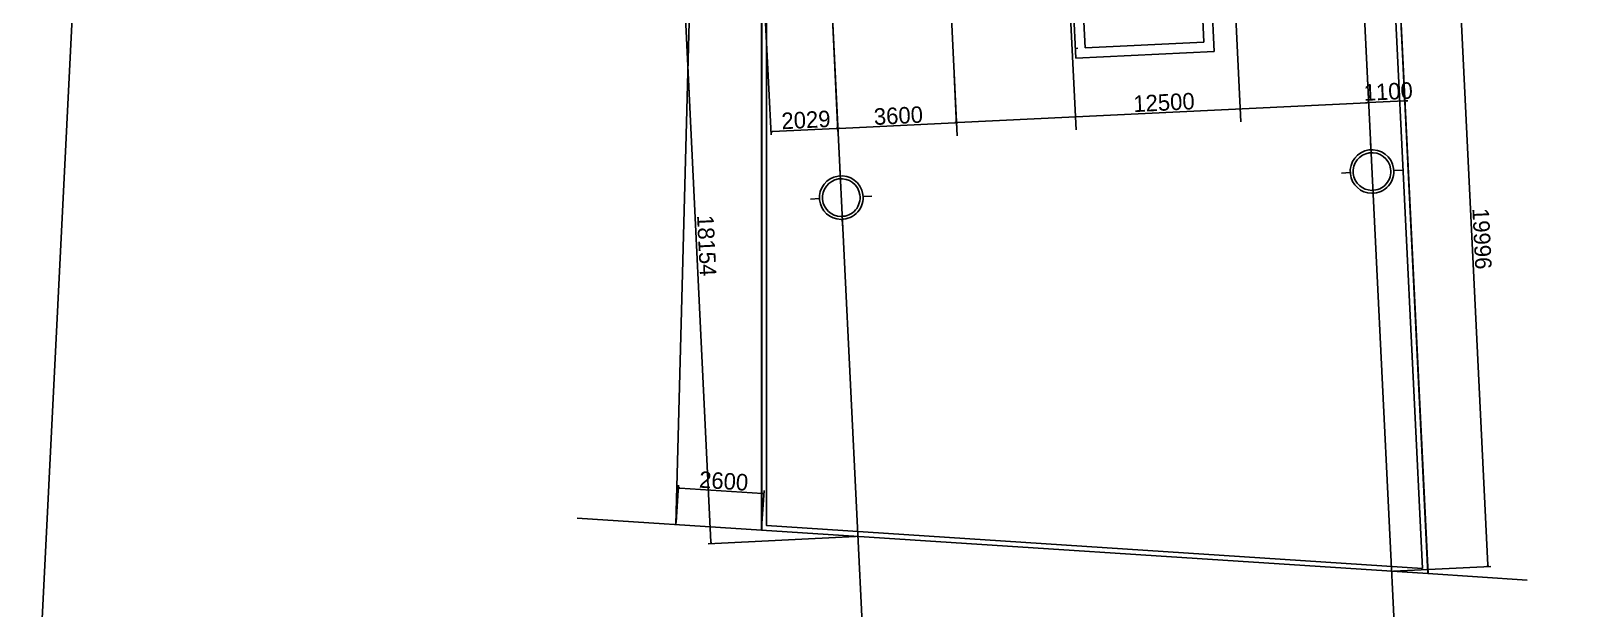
# Model space of a CAD drawing. Extents: x 549999 to 550212, y 1838161 to 1838467.
# Drawn here: x 550086.18 to 550133.2, y 1838379.47 to 1838396.99 of the extents above; entities that cross this region are included whole.
import ezdxf

# ---------------------------------------------------------------- set-up
doc = ezdxf.new("R2010")
doc.units = 0
for name, color, linetype in [('Level 1', 7, 'Continuous'), ('Level 18', 7, 'Continuous'), ('Level 19', 7, 'Continuous'), ('Level 35', 7, 'Continuous'), ('Level 43', 7, 'Continuous'), ('Level 44', 7, 'Continuous'), ('Level 47', 7, 'Continuous'), ('Level 8', 7, 'Continuous')]:
    doc.layers.add(name, color=color, linetype=linetype)

# ---------------------------------------------------------------- blocks, each defined once
blk = doc.blocks.new('GFDGFD')
at = {"layer": 'Level 18'}
for p, q in [((250177.5, -228107), (255257.3, -228107)), ((251216.3, -228497), (253653.3, -228497)), ((253406.3, -228597), (253316.3, -228597)), ((253406.3, -228957), (253406.3, -228597)), ((253287.8, -228957), (253406.3, -228957)), ((253406.3, -228987), (253406.3, -228979)), ((251760.6, -228997), (253653.3, -228997)), ((251760.6, -229357), (253653.3, -229357)), ((250177.5, -229717), (255257.3, -229717))]:
    blk.add_line(p, q, dxfattribs=at)
at = {"layer": 'Level 8'}
for p, q in [((255048.5, -227997), (251107.5, -227997)), ((253436.3, -228567), (253286.3, -228567)), ((253436.3, -228987), (253436.3, -228567)), ((253287.8, -228987), (253436.3, -228987)), ((250646.5, -229803.1), (254818.6, -230006.9))]:
    blk.add_line(p, q, dxfattribs=at)
blk = doc.blocks.new('GRID_1')
at = {"layer": 'Level 19'}
for p, q in [((0, 0.517), (0, 0.367)), ((-0.517, 0), (-0.367, 0)), ((0.517, 0), (0.367, 0)), ((0, -0.517), (0, -0.367))]:
    blk.add_line(p, q, dxfattribs=at)
for radius, start, end in [(0.367, 86.5906, 185.4173), (0.317, 86.5906, 185.4173), (0.317, 3.4094, 86.5906), (0.367, 3.4094, 86.5906), (0.317, 275.4173, 3.4094), (0.367, 275.4173, 3.4094), (0.367, 185.4173, 275.4173), (0.317, 185.4173, 275.4173)]:
    blk.add_arc((0, 0), radius, start, end, dxfattribs=at)

msp = doc.modelspace()

# ---------------------------------------------------------------- linework, layer by layer
at = {"layer": 'Level 35'}
msp.add_lwpolyline([(550086.183, 1838372.497), (550170.351, 1838368.289), (550173.327, 1838427.808), (550089.158, 1838432.016)], close=True, dxfattribs=at)
at = {"layer": 'Level 43'}
for p, q in [((550127.457, 1838401.979), (550127.808, 1838394.782)), ((550126.427, 1838400.527), (550126.709, 1838394.729)), ((550126.427, 1838400.527), (550126.709, 1838394.729)), ((550129.35, 1838400.684), (550130.318, 1838380.801)), ((550106.783, 1838381.5), (550105.904, 1838399.543)), ((550108.32, 1838399.645), (550108.602, 1838393.847)), ((550110.346, 1838399.744), (550110.628, 1838393.946)), ((550110.346, 1838399.744), (550110.628, 1838393.946)), ((550114.148, 1838395.674), (550114.224, 1838394.121)), ((550114.148, 1838395.674), (550114.224, 1838394.121)), ((550114.264, 1838394.213), (550126.66, 1838394.816)), ((550126.615, 1838394.814), (550126.66, 1838394.816)), ((550126.705, 1838394.819), (550127.803, 1838394.872)), ((550127.893, 1838394.876), (550127.848, 1838394.874)), ((550108.642, 1838393.939), (550110.579, 1838394.033)), ((550110.669, 1838394.038), (550114.174, 1838394.208)), ((550105.724, 1838382.091), (550105.798, 1838383.227)), ((550108.342, 1838382.971), (550105.837, 1838383.135)), ((550108.318, 1838381.921), (550108.392, 1838383.058)), ((550111.166, 1838381.668), (550106.695, 1838381.45)), ((550127.456, 1838380.617), (550130.41, 1838380.761))]:
    msp.add_line(p, q, dxfattribs=at)
for points in [[(550126.659, 1838394.824), (550126.705, 1838394.819), (550126.66, 1838394.809)], [(550126.659, 1838394.824), (550126.705, 1838394.819), (550126.66, 1838394.809)], [(550127.849, 1838394.867), (550127.803, 1838394.872), (550127.848, 1838394.882)], [(550108.643, 1838393.931), (550108.597, 1838393.937), (550108.642, 1838393.946)], [(550110.578, 1838394.041), (550110.624, 1838394.035), (550110.579, 1838394.026)], [(550110.669, 1838394.03), (550110.624, 1838394.035), (550110.668, 1838394.045)], [(550114.174, 1838394.216), (550114.219, 1838394.211), (550114.175, 1838394.201)], [(550114.265, 1838394.205), (550114.219, 1838394.211), (550114.264, 1838394.22)], [(550105.836, 1838383.127), (550105.792, 1838383.138), (550105.837, 1838383.142)], [(550108.342, 1838382.978), (550108.387, 1838382.968), (550108.341, 1838382.964)], [(550106.79, 1838381.5), (550106.785, 1838381.455), (550106.775, 1838381.499)], [(550130.325, 1838380.802), (550130.32, 1838380.756), (550130.31, 1838380.801)]]:
    msp.add_lwpolyline(points, close=True, dxfattribs=at)
at = {"layer": 'Level 44'}
msp.add_lwpolyline([(550128.343, 1838380.702), (550126.435, 1838419.885), (550125.796, 1838422.828), (550108.47, 1838423.476), (550108.464, 1838382.002)], close=True, dxfattribs=at)
at = {"layer": 'Level 47'}
for p, q in [((550106.821, 1838423.687), (550105.72, 1838382.031)), ((550108.314, 1838381.861), (550102.726, 1838382.227))]:
    msp.add_line(p, q, dxfattribs=at)
for points in [[(550128.501, 1838380.542), (550126.584, 1838419.905), (550125.918, 1838422.974), (550108.32, 1838423.631), (550108.314, 1838381.861), (550128.501, 1838380.542)], [(550128.501, 1838380.542), (550131.514, 1838380.345)]]:
    msp.add_lwpolyline(points, dxfattribs=at)

# ---------------------------------------------------------------- block references
at = {"layer": 'Level 1', "xscale": 0.010000000000000002, "yscale": 0.010000000000000005, "rotation": -87.2121566107184}
msp.add_blockref('GFDGFD', (552281.73, 1841038.9), dxfattribs=at)
at = {"layer": 'Level 19', "xscale": 1.7999999999984309, "yscale": 1.7999999999994187, "rotation": -177.21215660932438}
for p in [(550126.81, 1838392.73), (550110.73, 1838391.94)]:
    msp.add_blockref('GRID_1', p, dxfattribs=at)

# ---------------------------------------------------------------- texts
at = {"layer": 'Level 43'}
for s, height, rotation, p in [('1100', 0.5, 2.7878, (550126.57, 1838394.87)), ('12500', 0.5, 2.7878, (550119.59, 1838394.53)), ('2029', 0.5, 2.7878, (550108.93, 1838394.01)), ('3600', 0.5, 2.7878, (550111.73, 1838394.14)), ('19996', 0.5, 272.7878, (550129.85, 1838391.61)), ('18154', 0.5, 272.7878, (550106.36, 1838391.4)), ('2600', 0.4999, 356.2601, (550106.41, 1838383.15))]:
    msp.add_text(s, height=height, rotation=rotation, dxfattribs=at).set_placement(p)

doc.saveas('drawing.dxf')
